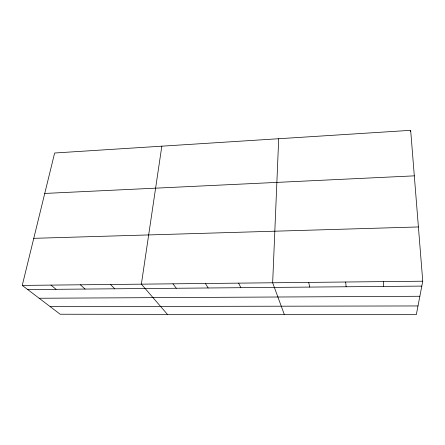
<?xml version="1.0" encoding="UTF-8"?>
<svg xmlns="http://www.w3.org/2000/svg" width="445" height="445" viewBox="0 0 445 445"><rect width="100%" height="100%" fill="white"/><g stroke="black" fill="none" stroke-linecap="round" stroke-linejoin="round"><path stroke-width="0.67" d="M278.698 138.729L272.663 282.781L284.316 314.509M383.457 286.435L383.685 281.613M410.54 131.67L410.668 130.324L54.64 153.002L22.25 285.406L60.17 314.231L416.314 314.676L422.75 281.201L410.668 130.324M161.83 146.171L141.371 284.155L167.415 314.365M44.75 193.441L414.317 175.853M33.764 238.331L418.406 226.956M22.25 285.406L422.75 281.201M27.712 289.561L421.81 286.102M39.149 298.25L419.852 296.264M50.157 306.622L417.989 305.954M50.98 285.106L56.053 289.311M80.395 284.794L85.056 289.055M110.516 284.483L114.743 288.794M172.983 283.827L176.276 288.254M205.384 283.487L208.165 287.976M238.598 283.137L240.856 287.687M308.685 282.403L309.776 287.081M345.682 282.013L346.127 286.764"/></g></svg>
